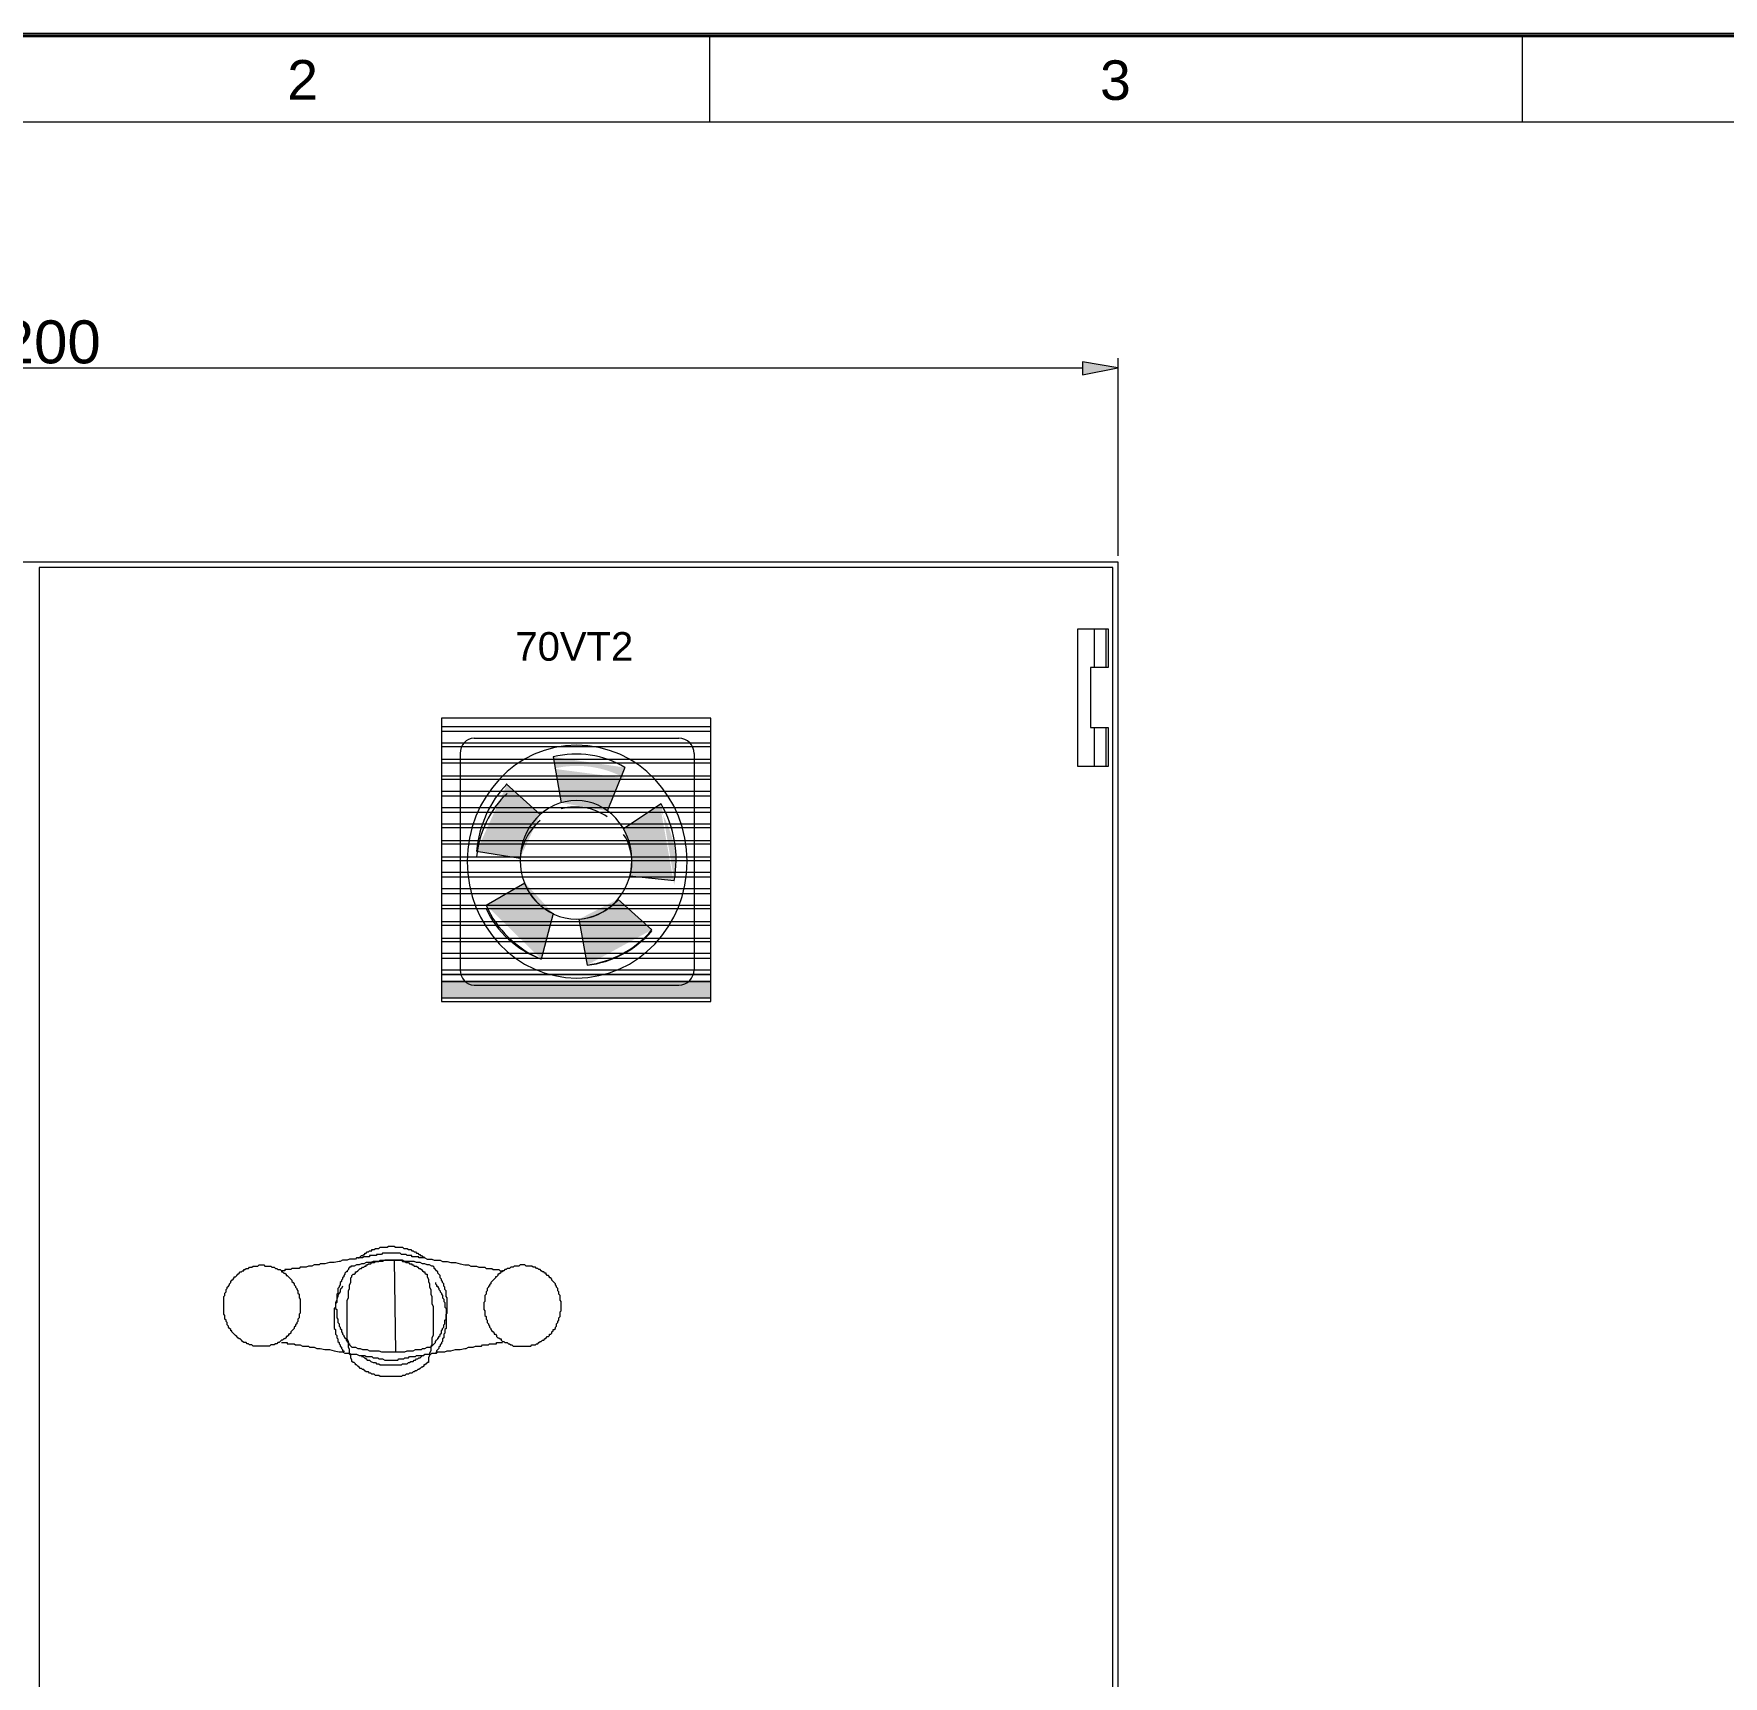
# Model space of a CAD drawing. Header units: millimetres. Extents: x 1004 to 59588, y 686 to 38112.
# Drawn here: x 26300 to 27145, y 7963 to 8784 of the extents above; entities that cross this region are included whole.
import ezdxf

# ---------------------------------------------------------------- set-up
doc = ezdxf.new("R2010")
doc.units = ezdxf.units.MM
doc.layers.add('PDF10_Geometry', color=7, linetype='Continuous')
doc.layers.add('PDF10_Text', color=7, linetype='Continuous')
doc.styles.add('PDF Arial', font='arial.ttf')

msp = doc.modelspace()

# ---------------------------------------------------------------- hatches: boundary and pattern name
at = {"layer": 'PDF10_Geometry', "transparency": 33554559}
for points in [[(26824.87, 8620.31), (26824.87, 8613.84), (26842.52, 8617.37), (26842.52, 8617.37)], [(26543.69, 8372.08), (26553.69, 8393.84), (26537.22, 8409.14), (26521.93, 8375.61)], [(26554.28, 8321.49), (26560.16, 8344.43), (26546.05, 8359.73), (26526.63, 8348.55)], [(26609.58, 8336.2), (26592.52, 8351.49), (26573.1, 8341.49), (26577.22, 8318.55)], [(26504.28, 8310.31), (26504.28, 8302.08), (26638.99, 8302.08), (26638.99, 8310.31)]]:
    msp.add_hatch(color=256, dxfattribs=at).paths.add_polyline_path(points)
h = msp.add_hatch(color=256, dxfattribs=at)
h.paths.add_polyline_path([(26596.05, 8412.08, 0.186091), (26560.16, 8416.78)], flags=0)
h.paths.add_polyline_path([(26587.22, 8395.61), (26596.05, 8417.37), (26560.16, 8422.67), (26564.28, 8399.73)], flags=0)
h = msp.add_hatch(color=256, dxfattribs=at)
h.paths.add_polyline_path([(26620.75, 8358.55, 0.180086), (26614.28, 8395.02)], flags=0)
h.paths.add_polyline_path([(26614.28, 8399.14), (26595.46, 8386.78), (26599.58, 8370.9), (26598.4, 8363.25), (26620.75, 8360.9)], flags=0)

# ---------------------------------------------------------------- linework, layer by layer
at = {"layer": 'PDF10_Geometry', "lineweight": 25}
for points in [[(29463.69, 8784.43), (25448.99, 8784.43), (25448.99, 5868.55), (29463.69, 5868.55)], [(29463.69, 8783.25), (25448.99, 8783.25)]]:
    msp.add_lwpolyline(points, close=True, dxfattribs=at)
at = {"layer": 'PDF10_Geometry', "lineweight": 13}
for points in [[(26638.4, 8783.25), (26638.4, 8740.31)], [(27044.87, 8783.25), (27044.87, 8740.31)], [(25448.99, 8740.31), (29463.69, 8740.31)]]:
    msp.add_lwpolyline(points, dxfattribs=at)
at = {"layer": 'PDF10_Geometry', "lineweight": 18}
msp.add_lwpolyline([(26842.52, 8617.37), (26824.87, 8620.31), (26824.87, 8613.84)], close=True, dxfattribs=at)
for points in [[(26842.52, 8622.08), (26842.52, 8523.25)], [(25776.64, 8617.37), (26824.87, 8617.37)], [(26480.75, 8170.9), (26481.34, 8125.02)]]:
    msp.add_lwpolyline(points, dxfattribs=at)
at = {"layer": 'PDF10_Geometry', "lineweight": 0}
for points in [[(26842.52, 6705.61), (25758.4, 6705.61), (25758.4, 8520.31), (26842.52, 8520.31)], [(26303.1, 6709.73), (26840.16, 6709.73), (26840.16, 8517.37), (26303.1, 8517.37)], [(26837.81, 8486.78), (26837.81, 8467.37), (26828.99, 8467.37), (26828.99, 8437.37), (26837.81, 8437.37), (26837.81, 8417.96), (26828.99, 8417.96), (26822.52, 8417.96), (26822.52, 8486.78), (26828.99, 8486.78)], [(26504.28, 8300.31), (26638.99, 8300.31), (26638.99, 8442.08), (26504.28, 8442.08)], [(26638.99, 8313.84), (26504.28, 8313.84)], [(26638.99, 8310.31), (26504.28, 8310.31), (26504.28, 8302.08), (26638.99, 8302.08)], [(26460.16, 8127.37), (26461.34, 8127.37), (26462.52, 8126.78), (26463.69, 8126.78), (26464.87, 8126.2), (26466.05, 8126.2), (26467.22, 8126.2), (26468.4, 8125.61), (26469.58, 8125.61), (26470.75, 8125.61), (26471.93, 8125.61), (26473.1, 8125.61), (26474.28, 8125.02), (26475.46, 8125.02), (26476.63, 8125.02), (26477.81, 8125.02), (26478.4, 8125.02), (26479.58, 8125.02), (26480.75, 8125.02), (26481.93, 8125.02), (26483.1, 8125.02), (26483.69, 8125.02), (26484.87, 8125.02), (26486.05, 8125.02), (26487.22, 8125.61), (26487.81, 8125.61), (26488.99, 8125.61), (26490.16, 8125.61), (26491.34, 8126.2), (26491.93, 8126.2), (26493.1, 8126.2), (26494.28, 8126.2), (26494.87, 8126.78), (26496.05, 8126.78), (26497.22, 8127.37), (26498.4, 8127.37), (26498.99, 8127.37), (26499.58, 8127.96), (26500.16, 8128.55), (26500.75, 8129.14), (26501.34, 8129.73), (26501.34, 8130.31), (26501.93, 8130.9), (26502.52, 8131.49), (26502.52, 8132.08), (26503.1, 8132.08), (26503.1, 8132.67), (26503.69, 8133.25), (26503.69, 8133.84), (26504.28, 8134.43), (26504.28, 8135.02), (26504.28, 8135.61), (26504.87, 8136.2), (26504.87, 8136.78), (26505.46, 8137.37), (26505.46, 8137.96), (26505.46, 8138.55), (26506.05, 8139.14), (26506.05, 8139.73), (26506.05, 8140.31), (26506.05, 8140.9), (26506.63, 8141.49), (26506.63, 8142.08), (26506.63, 8142.67), (26506.63, 8143.25), (26506.63, 8143.84), (26507.22, 8144.43), (26507.22, 8145.02), (26507.22, 8145.61), (26507.22, 8146.2), (26507.22, 8146.78), (26507.22, 8147.37), (26507.22, 8147.96), (26507.22, 8149.14), (26507.22, 8149.73), (26507.22, 8150.31), (26507.22, 8150.9), (26507.22, 8151.49), (26507.22, 8152.08), (26506.63, 8152.67), (26506.63, 8153.25), (26506.63, 8153.84), (26506.63, 8154.43), (26506.63, 8155.02), (26506.63, 8155.61), (26506.05, 8156.2), (26506.05, 8156.78), (26506.05, 8157.37), (26505.46, 8157.96), (26505.46, 8158.55), (26505.46, 8159.14), (26504.87, 8159.73), (26504.87, 8160.31), (26504.28, 8160.9), (26504.28, 8161.49), (26503.69, 8162.08), (26503.69, 8162.67), (26503.69, 8163.25), (26503.1, 8163.84), (26502.52, 8164.43), (26502.52, 8165.02), (26501.93, 8165.61), (26501.34, 8166.2), (26500.75, 8166.78), (26500.75, 8167.37), (26500.16, 8167.96), (26499.58, 8167.96), (26498.4, 8168.55), (26497.22, 8168.55), (26496.05, 8169.14), (26494.87, 8169.14), (26493.69, 8169.73), (26492.52, 8169.73), (26491.93, 8169.73), (26490.75, 8170.31), (26489.58, 8170.31), (26488.4, 8170.31), (26487.22, 8170.31), (26486.05, 8170.31), (26484.87, 8170.9), (26483.69, 8170.9), (26482.52, 8170.9), (26481.34, 8170.9), (26480.75, 8170.9), (26479.58, 8170.9), (26478.4, 8170.9), (26477.22, 8170.9), (26476.05, 8170.9), (26474.87, 8170.31), (26473.69, 8170.31), (26472.52, 8170.31), (26471.34, 8170.31), (26470.16, 8170.31), (26468.99, 8169.73), (26467.81, 8169.73), (26466.63, 8169.73), (26465.46, 8169.14), (26464.28, 8169.14), (26463.1, 8168.55), (26461.93, 8168.55), (26460.75, 8167.96), (26459.58, 8167.96), (26458.99, 8167.96), (26458.99, 8167.37), (26458.4, 8167.37), (26457.81, 8166.78), (26457.81, 8166.2), (26457.22, 8165.61), (26457.22, 8165.02), (26456.63, 8165.02), (26456.05, 8164.43), (26456.05, 8163.84), (26455.46, 8163.25), (26455.46, 8162.67), (26454.87, 8162.08), (26454.87, 8161.49), (26454.28, 8160.9), (26454.28, 8160.31), (26453.69, 8159.73), (26453.69, 8159.14), (26453.69, 8158.55), (26453.1, 8157.96), (26453.1, 8157.37), (26452.52, 8156.78), (26452.52, 8156.2), (26452.52, 8155.61), (26452.52, 8155.02), (26452.52, 8154.43), (26451.93, 8153.84), (26451.93, 8153.25), (26451.93, 8152.67), (26451.93, 8152.08), (26451.93, 8151.49), (26451.93, 8150.9), (26451.93, 8150.31), (26451.93, 8149.73), (26451.34, 8149.14), (26451.34, 8148.55), (26451.34, 8147.96), (26451.34, 8146.78), (26451.93, 8146.2), (26451.93, 8145.61), (26451.93, 8145.02), (26451.93, 8144.43), (26451.93, 8143.84), (26451.93, 8143.25), (26451.93, 8142.67), (26451.93, 8142.08), (26452.52, 8141.49), (26452.52, 8140.9), (26452.52, 8140.31), (26452.52, 8139.73), (26453.1, 8139.14), (26453.1, 8138.55), (26453.1, 8137.96), (26453.69, 8137.37), (26453.69, 8136.78), (26454.28, 8136.2), (26454.28, 8135.61), (26454.28, 8135.02), (26454.87, 8134.43), (26454.87, 8133.84), (26455.46, 8133.25), (26455.46, 8132.67), (26456.05, 8132.08), (26456.63, 8131.49), (26456.63, 8130.9), (26457.22, 8130.31), (26457.81, 8129.73), (26457.81, 8129.14), (26458.4, 8129.14), (26458.4, 8128.55), (26458.99, 8127.96), (26459.58, 8127.37)], [(26458.99, 8162.08), (26459.58, 8162.67), (26459.58, 8163.25), (26460.16, 8163.84), (26460.75, 8163.84), (26461.34, 8164.43), (26461.34, 8165.02), (26461.93, 8165.02), (26462.52, 8165.61), (26463.1, 8166.2), (26463.69, 8166.78), (26464.28, 8166.78), (26464.87, 8167.37), (26465.46, 8167.37), (26466.05, 8167.96), (26466.63, 8167.96), (26466.63, 8168.55), (26467.22, 8168.55), (26467.81, 8169.14), (26468.4, 8169.14), (26468.99, 8169.14), (26469.58, 8169.73), (26470.16, 8169.73), (26470.75, 8169.73), (26471.34, 8170.31), (26471.93, 8170.31), (26472.52, 8170.31), (26473.1, 8170.31), (26473.69, 8170.9), (26474.28, 8170.9), (26474.87, 8170.9), (26475.46, 8170.9), (26476.05, 8170.9), (26476.63, 8170.9), (26477.22, 8170.9), (26477.81, 8170.9), (26478.4, 8170.9), (26478.99, 8170.9), (26479.58, 8170.9), (26480.16, 8170.9), (26480.75, 8170.9), (26481.34, 8170.9), (26481.93, 8170.9), (26482.52, 8170.9), (26483.1, 8170.9), (26483.69, 8170.9), (26484.28, 8170.9), (26484.87, 8170.31), (26485.46, 8170.31), (26486.05, 8170.31), (26486.63, 8169.73), (26487.22, 8169.73), (26487.81, 8169.73), (26488.4, 8169.14), (26488.99, 8169.14), (26489.58, 8169.14), (26489.58, 8168.55), (26490.16, 8168.55), (26490.75, 8167.96), (26491.34, 8167.96), (26491.93, 8167.96), (26492.52, 8167.37), (26493.1, 8166.78), (26493.69, 8166.78), (26494.28, 8166.2), (26494.87, 8165.61), (26495.46, 8165.02), (26496.05, 8165.02), (26496.05, 8164.43), (26496.63, 8163.84), (26497.22, 8163.84), (26497.22, 8163.25), (26497.22, 8162.67), (26497.81, 8161.49), (26497.81, 8160.31), (26498.4, 8159.14), (26498.4, 8157.37), (26498.99, 8156.2), (26498.99, 8155.02), (26498.99, 8153.84), (26499.58, 8152.67), (26499.58, 8151.49), (26499.58, 8150.31), (26499.58, 8149.14), (26500.16, 8147.96), (26500.16, 8146.78), (26500.16, 8145.61), (26500.16, 8144.43), (26500.16, 8143.25), (26500.16, 8142.08), (26500.16, 8140.9), (26500.16, 8139.73), (26500.16, 8138.55), (26500.16, 8136.78), (26500.16, 8135.61), (26500.16, 8134.43), (26500.16, 8133.25), (26499.58, 8132.08), (26499.58, 8130.9), (26499.58, 8129.73), (26499.58, 8128.55), (26498.99, 8127.96), (26498.99, 8126.78), (26498.99, 8125.61), (26498.4, 8124.43), (26498.4, 8123.25), (26497.81, 8122.08), (26497.81, 8120.9), (26497.81, 8120.31), (26497.81, 8119.73), (26497.22, 8119.73), (26496.63, 8119.14), (26496.05, 8118.55), (26495.46, 8118.55), (26495.46, 8117.96), (26494.87, 8117.37), (26494.28, 8117.37), (26493.69, 8116.78), (26493.1, 8116.2), (26492.52, 8116.2), (26491.93, 8115.61), (26491.34, 8115.61), (26490.75, 8115.02), (26490.16, 8115.02), (26489.58, 8114.43), (26488.99, 8114.43), (26488.4, 8114.43), (26487.81, 8113.84), (26487.22, 8113.84), (26486.63, 8113.84), (26486.05, 8113.25), (26485.46, 8113.25), (26484.87, 8113.25), (26484.28, 8112.67), (26483.69, 8112.67), (26483.1, 8112.67), (26482.52, 8112.67), (26481.93, 8112.67), (26481.34, 8112.67), (26480.75, 8112.67), (26480.16, 8112.67), (26479.58, 8112.67), (26478.99, 8112.67), (26478.4, 8112.67), (26477.81, 8112.67), (26477.22, 8112.67), (26476.63, 8112.67), (26476.05, 8112.67), (26475.46, 8112.67), (26474.87, 8112.67), (26474.28, 8112.67), (26473.69, 8112.67), (26473.1, 8113.25), (26472.52, 8113.25), (26471.93, 8113.25), (26471.34, 8113.25), (26470.75, 8113.84), (26470.16, 8113.84), (26469.58, 8113.84), (26468.99, 8114.43), (26468.4, 8114.43), (26467.81, 8115.02), (26467.22, 8115.02), (26466.63, 8115.02), (26466.05, 8115.61), (26465.46, 8116.2), (26464.87, 8116.2), (26464.28, 8116.78), (26463.69, 8116.78), (26463.1, 8117.37), (26462.52, 8117.96), (26461.93, 8118.55), (26461.34, 8118.55), (26461.34, 8119.14), (26460.75, 8119.73), (26460.16, 8119.73), (26459.58, 8120.31), (26459.58, 8120.9), (26458.99, 8122.08), (26458.99, 8123.25), (26458.4, 8123.84), (26458.4, 8125.02), (26458.4, 8126.2), (26457.81, 8127.37), (26457.81, 8128.55), (26457.81, 8129.73), (26457.81, 8130.31), (26457.22, 8131.49), (26457.22, 8132.67), (26457.22, 8133.84), (26457.22, 8135.02), (26457.22, 8136.2), (26457.22, 8136.78), (26457.22, 8137.96), (26457.22, 8139.14), (26457.22, 8140.31), (26457.22, 8141.49), (26457.22, 8142.67), (26457.22, 8143.84), (26457.22, 8145.02), (26457.22, 8146.2), (26457.22, 8147.37), (26457.22, 8148.55), (26457.22, 8149.73), (26457.22, 8150.9), (26457.81, 8152.08), (26457.81, 8153.25), (26457.81, 8154.43), (26457.81, 8155.61), (26458.4, 8156.78), (26458.4, 8158.55), (26458.99, 8159.73), (26458.99, 8160.9)], [(26525.46, 8147.37), (26525.46, 8146.78), (26525.46, 8146.2), (26526.05, 8145.61), (26526.05, 8145.02), (26526.05, 8144.43), (26526.05, 8143.84), (26526.05, 8143.25), (26526.63, 8142.67), (26526.63, 8142.08), (26526.63, 8141.49), (26527.22, 8140.9), (26527.22, 8140.31), (26527.22, 8139.73), (26527.81, 8139.14), (26527.81, 8138.55), (26528.4, 8137.96), (26528.4, 8137.37), (26528.99, 8136.78), (26528.99, 8136.2), (26529.58, 8135.61), (26530.16, 8135.02), (26530.75, 8134.43), (26530.75, 8133.84), (26531.34, 8133.84), (26531.93, 8133.25), (26531.93, 8132.67), (26532.52, 8132.08), (26533.1, 8132.08), (26533.69, 8131.49), (26534.28, 8131.49), (26534.28, 8130.9), (26534.87, 8130.31), (26535.46, 8130.31), (26536.05, 8129.73), (26536.63, 8129.73), (26537.22, 8129.73), (26537.81, 8129.14), (26538.4, 8129.14), (26538.99, 8128.55), (26539.58, 8128.55), (26540.16, 8127.96), (26540.75, 8127.96), (26541.34, 8127.96), (26541.93, 8127.96), (26543.1, 8127.96), (26543.69, 8127.96), (26544.28, 8127.96), (26544.87, 8127.96), (26545.46, 8127.96), (26546.05, 8127.96), (26546.63, 8127.96), (26547.22, 8127.96), (26547.81, 8127.96), (26548.4, 8127.96), (26548.99, 8127.96), (26549.58, 8128.55), (26550.16, 8128.55), (26550.75, 8128.55), (26551.34, 8128.55), (26551.93, 8129.14), (26552.52, 8129.14), (26553.1, 8129.73), (26553.69, 8130.31), (26554.28, 8130.31), (26554.87, 8130.9), (26555.46, 8130.9), (26556.05, 8131.49), (26556.63, 8132.08), (26557.22, 8132.67), (26557.81, 8132.67), (26558.4, 8133.25), (26558.4, 8133.84), (26558.99, 8133.84), (26559.58, 8134.43), (26559.58, 8135.02), (26560.16, 8135.61), (26560.16, 8136.2), (26560.75, 8136.2), (26561.34, 8136.78), (26561.34, 8137.37), (26561.93, 8137.96), (26561.93, 8138.55), (26561.93, 8139.14), (26562.52, 8139.73), (26562.52, 8140.31), (26563.1, 8140.9), (26563.1, 8141.49), (26563.1, 8142.08), (26563.69, 8142.67), (26563.69, 8143.25), (26563.69, 8143.84), (26563.69, 8144.43), (26563.69, 8145.02), (26564.28, 8145.61), (26564.28, 8146.2), (26564.28, 8146.78), (26564.28, 8147.37), (26564.28, 8148.55), (26564.28, 8149.14), (26564.28, 8149.73), (26564.28, 8150.31), (26563.69, 8150.9), (26563.69, 8151.49), (26563.69, 8152.08), (26563.69, 8152.67), (26563.69, 8153.25), (26563.1, 8153.84), (26563.1, 8154.43), (26563.1, 8155.02), (26562.52, 8155.61), (26562.52, 8156.2), (26562.52, 8156.78), (26561.93, 8157.37), (26561.93, 8157.96), (26561.34, 8158.55), (26561.34, 8159.14), (26560.75, 8159.73), (26560.16, 8160.31), (26559.58, 8160.9), (26559.58, 8161.49), (26558.99, 8162.08), (26558.4, 8162.08), (26558.4, 8162.67), (26557.81, 8163.25), (26557.22, 8163.25), (26556.63, 8163.84), (26556.63, 8164.43), (26556.05, 8164.43), (26555.46, 8165.02), (26554.87, 8165.02), (26554.28, 8165.61), (26553.69, 8166.2), (26553.1, 8166.2), (26552.52, 8166.78), (26551.93, 8166.78), (26551.34, 8167.37), (26550.75, 8167.37), (26550.16, 8167.37), (26549.58, 8167.96), (26548.99, 8167.96), (26548.4, 8167.96), (26547.81, 8167.96), (26547.22, 8167.96), (26546.63, 8167.96), (26546.05, 8168.55), (26545.46, 8168.55), (26544.87, 8168.55), (26544.28, 8168.55), (26543.69, 8168.55), (26543.1, 8167.96), (26542.52, 8167.96), (26541.93, 8167.96), (26541.34, 8167.96), (26540.75, 8167.96), (26540.16, 8167.37), (26539.58, 8167.37), (26538.99, 8167.37), (26538.4, 8166.78), (26537.81, 8166.78), (26537.22, 8166.78), (26536.63, 8166.2), (26536.05, 8166.2), (26535.46, 8165.61), (26534.87, 8165.61), (26534.87, 8165.02), (26534.28, 8165.02), (26533.69, 8164.43), (26533.1, 8163.84), (26532.52, 8163.84), (26532.52, 8163.25), (26531.93, 8162.67), (26531.34, 8162.67), (26531.34, 8162.08), (26530.75, 8161.49), (26530.16, 8160.9), (26529.58, 8160.31), (26528.99, 8159.73), (26528.99, 8159.14), (26528.4, 8158.55), (26528.4, 8157.96), (26527.81, 8157.96), (26527.81, 8157.37), (26527.22, 8156.78), (26527.22, 8156.2), (26527.22, 8155.61), (26526.63, 8155.02), (26526.63, 8154.43), (26526.63, 8153.84), (26526.05, 8153.25), (26526.05, 8152.67), (26526.05, 8152.08), (26526.05, 8151.49), (26526.05, 8150.31), (26525.46, 8149.73), (26525.46, 8149.14), (26525.46, 8148.55), (26525.46, 8147.96)]]:
    msp.add_lwpolyline(points, close=True, dxfattribs=at)
for points in [[(25758.4, 8520.31), (26842.52, 8520.31)], [(26842.52, 8520.31), (26842.52, 6705.61)], [(26830.75, 8486.78), (26830.75, 8467.37)], [(26836.63, 8486.78), (26836.63, 8467.37)], [(26504.28, 8437.96), (26638.99, 8437.96)], [(26504.28, 8435.61), (26638.99, 8435.61)], [(26520.75, 8432.08), (26623.1, 8432.08)], [(26623.1, 8432.08), (26623.1, 8432.08)], [(26830.75, 8437.37), (26830.75, 8417.96)], [(26836.63, 8437.37), (26836.63, 8417.96)], [(26504.28, 8429.73), (26638.99, 8429.73)], [(26504.28, 8427.96), (26638.99, 8427.96)], [(26513.69, 8424.43), (26513.69, 8316.2)], [(26630.75, 8424.43), (26630.75, 8316.2)], [(26504.28, 8421.49), (26638.99, 8421.49)], [(26504.28, 8419.73), (26638.99, 8419.73)], [(26560.16, 8422.67), (26564.28, 8399.73)], [(26596.05, 8417.37), (26587.22, 8395.61)], [(26504.28, 8413.25), (26638.99, 8413.25)], [(26504.28, 8411.49), (26638.99, 8411.49)], [(26536.63, 8409.14), (26553.69, 8393.84)], [(26504.28, 8405.61), (26638.99, 8405.61)], [(26504.28, 8403.25), (26638.99, 8403.25)], [(26504.28, 8397.37), (26638.99, 8397.37)], [(26504.28, 8395.02), (26638.99, 8395.02)], [(26504.28, 8389.14), (26638.99, 8389.14)], [(26504.28, 8387.37), (26638.99, 8387.37)], [(26504.28, 8380.9), (26638.99, 8380.9)], [(26504.28, 8379.14), (26638.99, 8379.14)], [(26521.93, 8375.61), (26543.69, 8372.08)], [(26504.28, 8372.67), (26638.99, 8372.67)], [(26504.28, 8370.9), (26638.99, 8370.9)], [(26504.28, 8365.02), (26638.99, 8365.02)], [(26504.28, 8362.67), (26638.99, 8362.67)], [(26504.28, 8356.78), (26638.99, 8356.78)], [(26526.63, 8348.55), (26546.05, 8359.73)], [(26504.28, 8354.43), (26638.99, 8354.43)], [(26504.28, 8348.55), (26638.99, 8348.55)], [(26592.52, 8351.49), (26609.58, 8336.2)], [(26504.28, 8346.78), (26638.99, 8346.78)], [(26504.28, 8340.31), (26638.99, 8340.31)], [(26560.16, 8344.43), (26554.28, 8321.49)], [(26573.1, 8341.49), (26577.22, 8318.55)], [(26504.28, 8338.55), (26638.99, 8338.55)], [(26504.28, 8332.08), (26638.99, 8332.08)], [(26504.28, 8330.31), (26638.99, 8330.31)], [(26504.28, 8324.43), (26638.99, 8324.43)], [(26504.28, 8322.08), (26638.99, 8322.08)], [(26504.28, 8316.2), (26638.99, 8316.2)], [(26504.28, 8310.31), (26638.99, 8310.31)], [(26520.75, 8308.55), (26623.1, 8308.55)], [(26520.75, 8308.55), (26520.75, 8308.55)], [(26504.28, 8302.08), (26638.99, 8302.08)], [(26462.52, 8172.08), (26463.1, 8172.08), (26463.69, 8172.67), (26464.28, 8173.25), (26464.87, 8173.25), (26465.46, 8173.84), (26466.05, 8173.84), (26466.05, 8174.43), (26466.63, 8174.43), (26467.22, 8175.02), (26467.81, 8175.02), (26468.4, 8175.61), (26468.99, 8175.61), (26469.58, 8175.61), (26469.58, 8176.2), (26470.16, 8176.2), (26470.75, 8176.2), (26471.34, 8176.78), (26471.93, 8176.78), (26472.52, 8176.78), (26473.1, 8176.78), (26473.69, 8177.37), (26474.28, 8177.37), (26474.87, 8177.37), (26475.46, 8177.37), (26476.05, 8177.37), (26476.63, 8177.37), (26477.22, 8177.37), (26477.81, 8177.96), (26478.4, 8177.96), (26478.99, 8177.96), (26479.58, 8177.96), (26480.16, 8177.96), (26480.75, 8177.96), (26481.34, 8177.37), (26481.93, 8177.37), (26482.52, 8177.37), (26483.1, 8177.37), (26483.69, 8177.37), (26484.28, 8177.37), (26484.87, 8177.37), (26485.46, 8176.78), (26486.05, 8176.78), (26486.63, 8176.78), (26487.22, 8176.78), (26487.81, 8176.2), (26488.4, 8176.2), (26488.99, 8176.2), (26489.58, 8175.61), (26490.16, 8175.61), (26490.75, 8175.02), (26491.34, 8175.02), (26491.93, 8174.43), (26492.52, 8174.43), (26493.1, 8173.84), (26493.69, 8173.84), (26493.69, 8173.25), (26494.28, 8173.25), (26494.87, 8172.67), (26495.46, 8172.67), (26496.05, 8172.08), (26495.46, 8172.08), (26494.28, 8172.08), (26493.69, 8172.08), (26493.1, 8172.08), (26493.1, 8172.67), (26492.52, 8172.67), (26491.93, 8172.67), (26491.34, 8172.67), (26490.75, 8172.67), (26490.16, 8172.67), (26489.58, 8172.67), (26489.58, 8173.25), (26488.99, 8173.25), (26488.4, 8173.25), (26487.81, 8173.25), (26487.22, 8173.25), (26486.63, 8173.84), (26486.05, 8173.84), (26485.46, 8173.84), (26484.87, 8173.84), (26484.28, 8173.84), (26483.69, 8174.43), (26483.1, 8174.43), (26482.52, 8174.43), (26481.93, 8174.43), (26481.34, 8174.43), (26480.75, 8174.43), (26480.16, 8174.43), (26479.58, 8174.43), (26478.4, 8174.43), (26477.81, 8174.43), (26476.63, 8174.43), (26476.05, 8174.43), (26474.87, 8174.43), (26474.28, 8173.84), (26473.1, 8173.84), (26472.52, 8173.84), (26471.93, 8173.84), (26471.93, 8173.25), (26471.34, 8173.25), (26470.75, 8173.25), (26470.16, 8173.25), (26469.58, 8173.25), (26468.99, 8173.25), (26468.4, 8173.25), (26468.4, 8172.67), (26467.81, 8172.67), (26467.22, 8172.67), (26466.63, 8172.67), (26466.05, 8172.67), (26465.46, 8172.67), (26464.87, 8172.08), (26464.28, 8172.08), (26463.1, 8172.08), (26461.93, 8172.08), (26461.34, 8171.49), (26460.16, 8171.49), (26458.99, 8171.49), (26458.4, 8171.49), (26457.22, 8170.9), (26456.05, 8170.9), (26454.87, 8170.9), (26453.69, 8170.31), (26453.1, 8170.31), (26450.75, 8169.73), (26448.4, 8169.73), (26446.05, 8169.14), (26443.69, 8169.14), (26443.1, 8168.55), (26441.93, 8168.55), (26440.75, 8168.55), (26439.58, 8167.96), (26438.4, 8167.96), (26437.81, 8167.96), (26436.63, 8167.37), (26435.46, 8167.37), (26434.87, 8167.37), (26433.69, 8167.37), (26433.1, 8166.78), (26431.93, 8166.78), (26431.34, 8166.78), (26430.75, 8166.78), (26430.16, 8166.78), (26429.58, 8166.78), (26428.99, 8166.2), (26428.4, 8166.2), (26427.81, 8166.2), (26427.22, 8166.2), (26426.63, 8166.2), (26426.05, 8166.2), (26426.05, 8165.61), (26425.46, 8165.61), (26424.87, 8165.61), (26424.28, 8165.61), (26424.28, 8165.02), (26424.87, 8165.02), (26425.46, 8164.43), (26426.05, 8164.43), (26426.63, 8163.84), (26426.63, 8163.25), (26427.22, 8163.25), (26427.81, 8162.67), (26428.4, 8162.08), (26428.99, 8161.49), (26429.58, 8160.9), (26429.58, 8160.31), (26430.16, 8159.73), (26430.75, 8159.14), (26430.75, 8158.55), (26431.34, 8157.96), (26431.34, 8157.37), (26431.93, 8156.78), (26431.93, 8156.2), (26432.52, 8155.61), (26432.52, 8155.02), (26432.52, 8154.43), (26433.1, 8153.84), (26433.1, 8153.25), (26433.1, 8152.67), (26433.1, 8152.08), (26433.69, 8151.49), (26433.69, 8150.9), (26433.69, 8150.31), (26433.69, 8149.73), (26433.69, 8149.14), (26433.69, 8148.55), (26433.69, 8147.37), (26433.69, 8146.78), (26433.69, 8146.2), (26433.69, 8145.61), (26433.69, 8145.02), (26433.69, 8144.43), (26433.1, 8143.84), (26433.1, 8143.25), (26433.1, 8142.67), (26433.1, 8142.08), (26432.52, 8141.49), (26432.52, 8140.9), (26432.52, 8140.31), (26431.93, 8139.73), (26431.93, 8139.14), (26431.34, 8138.55), (26431.34, 8137.96), (26430.75, 8137.37), (26430.75, 8136.78), (26430.16, 8136.2), (26429.58, 8135.61), (26428.99, 8135.02), (26428.99, 8134.43), (26428.4, 8133.84), (26427.81, 8133.84), (26427.81, 8133.25), (26427.22, 8132.67), (26426.63, 8132.67), (26426.63, 8132.08), (26426.05, 8131.49), (26425.46, 8131.49), (26424.87, 8130.9), (26424.28, 8130.9), (26423.69, 8130.31), (26423.1, 8129.73), (26422.52, 8129.73), (26421.93, 8129.14), (26421.34, 8129.14), (26420.75, 8128.55), (26420.16, 8128.55), (26419.58, 8128.55), (26418.99, 8128.55), (26418.4, 8127.96), (26417.81, 8127.96), (26417.22, 8127.96), (26416.63, 8127.96), (26416.05, 8127.96), (26415.46, 8127.96), (26414.87, 8127.96), (26414.28, 8127.96), (26413.69, 8127.96), (26413.1, 8127.96), (26412.52, 8127.96), (26411.93, 8127.96), (26411.34, 8127.96), (26410.75, 8127.96), (26410.16, 8127.96), (26409.58, 8128.55), (26408.99, 8128.55), (26408.4, 8128.55), (26407.81, 8129.14), (26407.22, 8129.14), (26406.63, 8129.73), (26406.05, 8129.73), (26405.46, 8129.73), (26404.87, 8130.31), (26404.28, 8130.9), (26403.69, 8131.49), (26403.1, 8131.49), (26402.52, 8132.08), (26401.93, 8132.67), (26401.34, 8133.25), (26400.75, 8133.84), (26400.16, 8134.43), (26399.58, 8135.02), (26399.58, 8135.61), (26398.99, 8135.61), (26398.99, 8136.2), (26398.4, 8136.78), (26397.81, 8137.37), (26397.81, 8137.96), (26397.22, 8138.55), (26397.22, 8139.14), (26397.22, 8139.73), (26396.63, 8140.31), (26396.63, 8140.9), (26396.05, 8141.49), (26396.05, 8142.08), (26396.05, 8142.67), (26396.05, 8143.25), (26395.46, 8143.84), (26395.46, 8144.43), (26395.46, 8145.02), (26395.46, 8145.61), (26395.46, 8146.2), (26395.46, 8146.78), (26395.46, 8147.37), (26395.46, 8147.96), (26395.46, 8148.55), (26395.46, 8149.14), (26395.46, 8149.73), (26395.46, 8150.31), (26395.46, 8151.49), (26395.46, 8152.08), (26395.46, 8152.67), (26396.05, 8153.25), (26396.05, 8153.84), (26396.05, 8154.43), (26396.63, 8155.02), (26396.63, 8155.61), (26396.63, 8156.2), (26397.22, 8156.78), (26397.22, 8157.37), (26397.81, 8157.96), (26398.4, 8158.55), (26398.4, 8159.14), (26398.99, 8159.73), (26398.99, 8160.31), (26399.58, 8160.9), (26400.16, 8161.49), (26400.75, 8162.08), (26400.75, 8162.67), (26401.34, 8162.67), (26401.93, 8163.25), (26402.52, 8163.84), (26403.1, 8164.43), (26403.69, 8165.02), (26404.28, 8165.02), (26404.87, 8165.61), (26405.46, 8165.61), (26405.46, 8166.2), (26406.05, 8166.2), (26406.63, 8166.78), (26407.22, 8166.78), (26407.81, 8166.78), (26408.4, 8167.37), (26408.99, 8167.37), (26409.58, 8167.37), (26410.16, 8167.96), (26410.75, 8167.96), (26411.34, 8167.96), (26411.93, 8167.96), (26412.52, 8167.96), (26413.1, 8168.55), (26413.69, 8168.55), (26414.28, 8168.55), (26414.87, 8168.55), (26415.46, 8168.55), (26416.05, 8167.96), (26416.63, 8167.96), (26417.22, 8167.96), (26417.81, 8167.96), (26418.4, 8167.96), (26418.99, 8167.96), (26419.58, 8167.37), (26420.16, 8167.37), (26420.75, 8167.37), (26421.34, 8166.78), (26421.93, 8166.78), (26422.52, 8166.2), (26423.1, 8166.2), (26423.69, 8166.2), (26424.28, 8165.61)], [(26463.69, 8172.67), (26463.69, 8172.67)], [(26465.46, 8172.67), (26465.46, 8172.67)], [(26466.63, 8172.67), (26466.63, 8172.67)], [(26467.81, 8172.67), (26467.81, 8172.67)], [(26468.99, 8173.25), (26468.99, 8173.25)], [(26469.58, 8173.25), (26469.58, 8173.25)], [(26470.16, 8173.25), (26470.16, 8173.25)], [(26470.75, 8173.25), (26470.75, 8173.25)], [(26470.75, 8173.25), (26470.75, 8173.25)], [(26471.34, 8173.25), (26471.34, 8173.25)], [(26471.34, 8173.25), (26471.34, 8173.25)], [(26471.93, 8173.84), (26471.93, 8173.84)], [(26471.93, 8173.25), (26471.93, 8173.25)], [(26471.93, 8173.25), (26471.93, 8173.25)], [(26471.93, 8173.25), (26471.93, 8173.25)], [(26472.52, 8173.84), (26472.52, 8173.84)], [(26472.52, 8173.84), (26472.52, 8173.84)], [(26472.52, 8173.84), (26472.52, 8173.84)], [(26478.4, 8170.9), (26478.4, 8170.9)], [(26480.16, 8174.43), (26480.16, 8174.43)], [(26480.75, 8177.96), (26480.75, 8177.96)], [(26484.87, 8170.31), (26484.87, 8170.31)], [(26487.22, 8173.25), (26487.22, 8173.25)], [(26487.81, 8176.2), (26487.81, 8176.2)], [(26487.81, 8173.25), (26487.81, 8173.25)], [(26487.81, 8173.25), (26487.81, 8173.25)], [(26487.81, 8173.25), (26487.81, 8173.25)], [(26487.81, 8173.25), (26487.81, 8173.25)], [(26488.4, 8173.25), (26488.4, 8173.25)], [(26488.4, 8173.25), (26488.4, 8173.25)], [(26488.4, 8173.25), (26488.4, 8173.25)], [(26488.4, 8173.25), (26488.4, 8173.25)], [(26488.99, 8173.25), (26488.99, 8173.25)], [(26488.99, 8173.25), (26488.99, 8173.25)], [(26489.58, 8172.67), (26489.58, 8172.67)], [(26490.16, 8172.67), (26490.16, 8172.67)], [(26490.16, 8172.67), (26490.16, 8172.67)], [(26490.75, 8172.67), (26490.75, 8172.67)], [(26491.34, 8175.02), (26491.34, 8175.02)], [(26491.34, 8172.67), (26491.34, 8172.67)], [(26492.52, 8172.67), (26492.52, 8172.67)], [(26494.28, 8172.08), (26494.28, 8172.08)], [(26496.05, 8172.08), (26497.22, 8171.49), (26497.81, 8171.49), (26498.99, 8171.49), (26499.58, 8171.49), (26500.75, 8170.9), (26501.93, 8170.9), (26502.52, 8170.9), (26503.69, 8170.9), (26504.87, 8170.31), (26506.05, 8170.31), (26507.22, 8170.31), (26508.99, 8169.73), (26511.34, 8169.73), (26513.69, 8169.14), (26516.05, 8168.55), (26516.63, 8168.55), (26517.81, 8168.55), (26518.99, 8167.96), (26520.16, 8167.96), (26521.34, 8167.96), (26521.93, 8167.96), (26523.1, 8167.37), (26524.28, 8167.37), (26524.87, 8167.37), (26526.05, 8167.37), (26526.63, 8166.78), (26527.81, 8166.78), (26528.4, 8166.78), (26528.99, 8166.78), (26529.58, 8166.78), (26530.16, 8166.2), (26530.75, 8166.2), (26531.34, 8166.2), (26531.93, 8166.2), (26532.52, 8166.2), (26533.1, 8166.2), (26533.69, 8165.61), (26534.28, 8165.61), (26534.87, 8165.61)], [(26402.52, 8163.84), (26402.52, 8163.84)], [(26424.28, 8165.61), (26424.28, 8165.61)], [(26424.28, 8165.61), (26424.28, 8165.61)], [(26424.87, 8165.61), (26424.87, 8165.61)], [(26424.87, 8165.61), (26424.87, 8165.61)], [(26424.87, 8165.61), (26424.87, 8165.61)], [(26424.87, 8165.61), (26424.87, 8165.61)], [(26424.87, 8165.61), (26424.87, 8165.61)], [(26425.46, 8165.61), (26425.46, 8165.61)], [(26425.46, 8165.61), (26425.46, 8165.61)], [(26425.46, 8165.61), (26425.46, 8165.61)], [(26426.05, 8166.2), (26426.05, 8166.2)], [(26426.63, 8166.2), (26426.63, 8166.2)], [(26427.22, 8166.2), (26427.22, 8166.2)], [(26427.81, 8166.2), (26427.81, 8166.2)], [(26428.4, 8166.2), (26428.4, 8166.2)], [(26428.4, 8162.08), (26428.4, 8162.08)], [(26428.99, 8166.2), (26428.99, 8166.2)], [(26430.16, 8166.78), (26430.16, 8166.78)], [(26431.34, 8166.78), (26431.34, 8166.78)], [(26455.46, 8162.67), (26455.46, 8162.67)], [(26458.4, 8167.37), (26458.4, 8167.37)], [(26458.4, 8167.37), (26458.4, 8167.37)], [(26458.99, 8167.37), (26458.99, 8167.37)], [(26458.99, 8167.37), (26458.99, 8167.37)], [(26458.99, 8167.37), (26458.99, 8167.37)], [(26459.58, 8162.67), (26459.58, 8162.67)], [(26459.58, 8162.67), (26459.58, 8162.67)], [(26459.58, 8162.67), (26459.58, 8162.67)], [(26459.58, 8162.67), (26459.58, 8162.67)], [(26463.1, 8166.2), (26463.1, 8166.2)], [(26492.52, 8167.37), (26492.52, 8167.37)], [(26494.87, 8165.61), (26494.87, 8165.61)], [(26497.22, 8163.84), (26497.22, 8163.84)], [(26497.22, 8163.84), (26497.22, 8163.84)], [(26497.22, 8163.84), (26497.22, 8163.84)], [(26497.22, 8163.84), (26497.22, 8163.84)], [(26497.22, 8163.84), (26497.22, 8163.84)], [(26499.58, 8167.96), (26499.58, 8167.96)], [(26500.16, 8167.96), (26500.16, 8167.96)], [(26500.16, 8167.96), (26500.16, 8167.96)], [(26500.16, 8167.96), (26500.16, 8167.96)], [(26500.16, 8167.96), (26500.16, 8167.96)], [(26501.34, 8166.2), (26501.34, 8166.2)], [(26503.1, 8163.84), (26503.1, 8163.84)], [(26528.99, 8166.78), (26528.99, 8166.78)], [(26530.16, 8166.2), (26530.16, 8166.2)], [(26530.75, 8166.2), (26530.75, 8166.2)], [(26531.34, 8166.2), (26531.34, 8166.2)], [(26531.93, 8166.2), (26531.93, 8166.2)], [(26532.52, 8166.2), (26532.52, 8166.2)], [(26533.1, 8166.2), (26533.1, 8166.2)], [(26533.1, 8166.2), (26533.1, 8166.2)], [(26533.69, 8165.61), (26533.69, 8165.61)], [(26533.69, 8165.61), (26533.69, 8165.61)], [(26534.28, 8165.61), (26534.28, 8165.61)], [(26534.28, 8165.61), (26534.28, 8165.61)], [(26534.28, 8165.61), (26534.28, 8165.61)], [(26534.87, 8165.61), (26534.87, 8165.61)], [(26534.87, 8165.61), (26534.87, 8165.61)], [(26534.87, 8165.61), (26534.87, 8165.61)], [(26534.87, 8165.61), (26534.87, 8165.61)], [(26534.87, 8165.61), (26534.87, 8165.61)], [(26534.87, 8165.61), (26534.87, 8165.61)], [(26553.69, 8166.2), (26553.69, 8166.2)], [(26397.81, 8157.96), (26397.81, 8157.96)], [(26399.58, 8160.9), (26399.58, 8160.9)], [(26430.16, 8159.73), (26430.16, 8159.73)], [(26454.87, 8157.96), (26454.28, 8156.78), (26453.69, 8156.2), (26453.69, 8155.02), (26453.1, 8154.43), (26452.52, 8153.25), (26452.52, 8152.67), (26451.93, 8151.49), (26451.93, 8150.9), (26451.34, 8149.73), (26451.34, 8148.55), (26451.34, 8147.37), (26450.75, 8146.78), (26450.75, 8145.61), (26450.75, 8144.43), (26450.75, 8143.25), (26450.75, 8142.67), (26450.75, 8142.08), (26450.75, 8141.49), (26450.75, 8140.9), (26450.75, 8140.31), (26450.75, 8139.73), (26450.75, 8139.14), (26450.75, 8138.55), (26450.75, 8137.96), (26450.75, 8137.37), (26450.75, 8136.78), (26451.34, 8136.2), (26451.34, 8135.61), (26451.34, 8135.02), (26451.34, 8134.43), (26451.34, 8133.84), (26451.93, 8133.25), (26451.93, 8132.67), (26451.93, 8132.08), (26452.52, 8131.49), (26452.52, 8130.9), (26452.52, 8130.31), (26453.1, 8129.73), (26453.1, 8129.14), (26453.69, 8128.55), (26453.69, 8127.96), (26454.28, 8127.37), (26454.28, 8126.78), (26454.87, 8126.2), (26454.87, 8125.61), (26455.46, 8125.61), (26455.46, 8125.02)], [(26453.1, 8157.96), (26453.1, 8157.96)], [(26501.34, 8159.73), (26501.34, 8159.14), (26501.93, 8158.55), (26501.93, 8157.96), (26502.52, 8157.96), (26502.52, 8157.37), (26503.1, 8156.78), (26503.1, 8156.2), (26503.69, 8155.61), (26503.69, 8155.02), (26504.28, 8154.43), (26504.28, 8153.84), (26504.87, 8153.25), (26504.87, 8152.67), (26504.87, 8152.08), (26505.46, 8151.49), (26505.46, 8150.9), (26505.46, 8150.31), (26506.05, 8149.73), (26506.05, 8149.14), (26506.05, 8148.55), (26506.05, 8147.96), (26506.05, 8147.37), (26506.63, 8146.78), (26506.63, 8146.2), (26506.63, 8145.61), (26506.63, 8145.02), (26506.63, 8144.43), (26506.63, 8143.84), (26506.63, 8143.25), (26506.63, 8142.67), (26506.63, 8142.08), (26506.63, 8141.49), (26506.63, 8140.9), (26506.63, 8140.31), (26506.63, 8139.73), (26506.63, 8139.14), (26506.63, 8138.55), (26506.63, 8137.96), (26506.63, 8137.37), (26506.63, 8136.78), (26506.05, 8136.2), (26506.05, 8135.61), (26506.05, 8135.02), (26506.05, 8134.43), (26505.46, 8133.84), (26505.46, 8133.25), (26505.46, 8132.67), (26505.46, 8132.08), (26504.87, 8131.49), (26504.87, 8130.9), (26504.87, 8130.31), (26504.28, 8129.73), (26504.28, 8129.14), (26503.69, 8128.55), (26503.69, 8127.96), (26503.1, 8127.37), (26503.1, 8126.78), (26502.52, 8126.2), (26501.93, 8125.61), (26501.93, 8125.02), (26501.34, 8124.43)], [(26504.28, 8153.84), (26504.28, 8153.84)], [(26504.87, 8159.73), (26504.87, 8159.73)], [(26530.16, 8160.9), (26530.16, 8160.9)], [(26560.75, 8159.73), (26560.75, 8159.73)], [(26395.46, 8147.96), (26395.46, 8147.96)], [(26395.46, 8147.96), (26395.46, 8147.96)], [(26395.46, 8147.96), (26395.46, 8147.96)], [(26451.34, 8147.96), (26451.34, 8147.96)], [(26525.46, 8147.96), (26525.46, 8147.96)], [(26525.46, 8147.96), (26525.46, 8147.96)], [(26525.46, 8147.96), (26525.46, 8147.96)], [(26450.75, 8142.08), (26450.75, 8142.08)], [(26450.75, 8142.08), (26450.75, 8142.08)], [(26450.75, 8141.49), (26450.75, 8141.49)], [(26400.75, 8133.84), (26400.75, 8133.84)], [(26402.52, 8132.08), (26402.52, 8132.08)], [(26404.87, 8130.31), (26404.87, 8130.31)], [(26423.69, 8130.31), (26423.69, 8130.31)], [(26424.28, 8129.73), (26424.28, 8129.73)], [(26424.28, 8129.73), (26424.28, 8129.73)], [(26424.28, 8129.73), (26424.87, 8129.73), (26425.46, 8129.73), (26426.05, 8129.73), (26426.63, 8129.73), (26427.22, 8129.73), (26427.22, 8129.14), (26427.81, 8129.14), (26428.4, 8129.14), (26428.99, 8129.14), (26429.58, 8129.14), (26430.16, 8129.14), (26430.75, 8129.14), (26431.34, 8128.55), (26431.93, 8128.55), (26433.1, 8128.55), (26433.69, 8128.55), (26434.87, 8127.96), (26435.46, 8127.96), (26436.63, 8127.96), (26437.81, 8127.96), (26438.4, 8127.37), (26439.58, 8127.37), (26440.75, 8127.37), (26441.93, 8126.78), (26443.1, 8126.78), (26443.69, 8126.78), (26446.05, 8126.2), (26448.4, 8126.2), (26450.75, 8125.61), (26453.1, 8125.02), (26453.69, 8125.02), (26454.87, 8125.02), (26456.05, 8124.43), (26457.22, 8124.43), (26458.4, 8124.43), (26458.99, 8123.84), (26460.16, 8123.84), (26461.34, 8123.84), (26461.93, 8123.84), (26463.1, 8123.25), (26464.28, 8123.25), (26464.87, 8123.25), (26465.46, 8123.25), (26466.05, 8123.25), (26466.63, 8122.67), (26467.22, 8122.67), (26467.81, 8122.67), (26468.4, 8122.67), (26468.99, 8122.67), (26469.58, 8122.67), (26470.16, 8122.08), (26470.75, 8122.08), (26471.34, 8122.08), (26471.93, 8122.08), (26472.52, 8122.08), (26473.1, 8121.49), (26474.28, 8121.49), (26474.87, 8121.49), (26476.05, 8120.9), (26476.63, 8120.9), (26477.81, 8120.9), (26478.4, 8120.9), (26479.58, 8120.9), (26480.16, 8120.9), (26480.75, 8120.9), (26481.34, 8120.9), (26481.93, 8120.9), (26482.52, 8120.9), (26483.1, 8121.49), (26483.69, 8121.49), (26484.28, 8121.49), (26484.87, 8121.49), (26485.46, 8121.49), (26486.05, 8122.08), (26486.63, 8122.08), (26487.22, 8122.08), (26487.81, 8122.08), (26488.4, 8122.67), (26488.99, 8122.67), (26489.58, 8122.67), (26490.16, 8122.67), (26490.75, 8122.67), (26491.34, 8122.67), (26491.93, 8123.25), (26492.52, 8123.25), (26493.1, 8123.25), (26493.69, 8123.25), (26494.28, 8123.25), (26495.46, 8123.25), (26496.05, 8123.84), (26497.22, 8123.84), (26497.81, 8123.84), (26498.99, 8123.84), (26499.58, 8124.43), (26500.75, 8124.43), (26501.93, 8124.43), (26502.52, 8125.02), (26503.69, 8125.02), (26504.87, 8125.02), (26506.05, 8125.02), (26507.22, 8125.61), (26508.99, 8125.61), (26511.34, 8126.2), (26513.69, 8126.2), (26516.05, 8126.78), (26516.63, 8126.78), (26517.81, 8127.37), (26518.99, 8127.37), (26520.16, 8127.37), (26521.34, 8127.96), (26521.93, 8127.96), (26523.1, 8127.96), (26524.28, 8127.96), (26524.87, 8128.55), (26526.05, 8128.55), (26526.63, 8128.55), (26527.81, 8128.55), (26528.4, 8129.14), (26528.99, 8129.14), (26529.58, 8129.14), (26530.16, 8129.14), (26530.75, 8129.14), (26531.34, 8129.14), (26531.93, 8129.14), (26531.93, 8129.73), (26532.52, 8129.73), (26533.1, 8129.73), (26533.69, 8129.73), (26534.28, 8129.73), (26534.87, 8129.73)], [(26424.87, 8129.73), (26424.87, 8129.73)], [(26424.87, 8129.73), (26424.87, 8129.73)], [(26424.87, 8129.73), (26424.87, 8129.73)], [(26424.87, 8129.73), (26424.87, 8129.73)], [(26424.87, 8129.73), (26424.87, 8129.73)], [(26425.46, 8129.73), (26425.46, 8129.73)], [(26425.46, 8129.73), (26425.46, 8129.73)], [(26425.46, 8129.73), (26425.46, 8129.73)], [(26426.05, 8129.73), (26426.05, 8129.73)], [(26426.05, 8129.73), (26426.05, 8129.73)], [(26426.63, 8129.73), (26426.63, 8129.73)], [(26427.81, 8129.14), (26427.81, 8129.14)], [(26428.4, 8129.14), (26428.4, 8129.14)], [(26428.99, 8129.14), (26428.99, 8129.14)], [(26430.16, 8136.2), (26430.16, 8136.2)], [(26430.16, 8129.14), (26430.16, 8129.14)], [(26431.34, 8128.55), (26431.34, 8128.55)], [(26453.1, 8129.14), (26453.1, 8129.14)], [(26456.05, 8132.08), (26456.05, 8132.08)], [(26499.58, 8127.96), (26499.58, 8127.96)], [(26499.58, 8127.96), (26499.58, 8127.96)], [(26499.58, 8127.96), (26499.58, 8127.96)], [(26499.58, 8127.96), (26499.58, 8127.96)], [(26499.58, 8127.96), (26499.58, 8127.96)], [(26500.75, 8129.14), (26500.75, 8129.14)], [(26504.28, 8129.73), (26504.28, 8129.73)], [(26528.99, 8129.14), (26528.99, 8129.14)], [(26529.58, 8135.61), (26529.58, 8135.61)], [(26530.16, 8129.14), (26530.16, 8129.14)], [(26530.75, 8129.14), (26530.75, 8129.14)], [(26531.34, 8129.14), (26531.34, 8129.14)], [(26532.52, 8129.73), (26532.52, 8129.73)], [(26533.1, 8129.73), (26533.1, 8129.73)], [(26533.1, 8129.73), (26533.1, 8129.73)], [(26533.69, 8129.73), (26533.69, 8129.73)], [(26533.69, 8129.73), (26533.69, 8129.73)], [(26534.28, 8129.73), (26534.28, 8129.73)], [(26534.28, 8129.73), (26534.28, 8129.73)], [(26534.28, 8129.73), (26534.28, 8129.73)], [(26534.87, 8129.73), (26534.87, 8129.73)], [(26534.87, 8129.73), (26534.87, 8129.73)], [(26534.87, 8129.73), (26534.87, 8129.73)], [(26534.87, 8129.73), (26534.87, 8129.73)], [(26534.87, 8129.73), (26534.87, 8129.73)], [(26534.87, 8129.73), (26534.87, 8129.73)], [(26539.58, 8128.55), (26539.58, 8128.55)], [(26553.1, 8129.73), (26553.1, 8129.73)], [(26556.05, 8131.49), (26556.05, 8131.49)], [(26459.58, 8127.37), (26459.58, 8127.37)], [(26459.58, 8127.37), (26459.58, 8127.37)], [(26459.58, 8127.37), (26459.58, 8127.37)], [(26459.58, 8127.37), (26459.58, 8127.37)], [(26459.58, 8120.9), (26459.58, 8120.9)], [(26459.58, 8120.9), (26459.58, 8120.9)], [(26459.58, 8120.9), (26459.58, 8120.9)], [(26459.58, 8120.9), (26459.58, 8120.9)], [(26459.58, 8120.31), (26459.58, 8120.31)], [(26464.28, 8122.67), (26464.87, 8122.67), (26466.05, 8122.08), (26466.63, 8121.49), (26467.22, 8120.9), (26468.4, 8120.9), (26468.99, 8120.31), (26470.16, 8119.73), (26471.34, 8119.73), (26471.93, 8119.14), (26473.1, 8119.14), (26473.69, 8118.55), (26474.87, 8118.55), (26476.05, 8118.55), (26476.63, 8118.55), (26477.81, 8118.55), (26478.99, 8118.55), (26479.58, 8118.55), (26480.16, 8118.55), (26480.75, 8118.55), (26481.34, 8118.55), (26481.93, 8118.55), (26482.52, 8118.55), (26483.1, 8118.55), (26483.69, 8118.55), (26484.28, 8118.55), (26484.87, 8119.14), (26485.46, 8119.14), (26486.05, 8119.14), (26486.63, 8119.14), (26487.22, 8119.14), (26487.81, 8119.73), (26488.4, 8119.73), (26488.99, 8120.31), (26489.58, 8120.31), (26490.16, 8120.31), (26490.75, 8120.9), (26491.34, 8120.9), (26491.93, 8121.49), (26492.52, 8121.49), (26493.1, 8122.08), (26493.69, 8122.08), (26494.28, 8122.67), (26494.87, 8123.25), (26495.46, 8123.25)], [(26465.46, 8123.25), (26465.46, 8123.25)], [(26466.63, 8122.67), (26466.63, 8122.67)], [(26467.81, 8122.67), (26467.81, 8122.67)], [(26468.4, 8122.67), (26468.4, 8122.67)], [(26468.99, 8122.67), (26468.99, 8122.67)], [(26469.58, 8122.67), (26469.58, 8122.67)], [(26470.16, 8122.08), (26470.16, 8122.08)], [(26470.75, 8122.08), (26470.75, 8122.08)], [(26470.75, 8122.08), (26470.75, 8122.08)], [(26471.34, 8122.08), (26471.34, 8122.08)], [(26471.34, 8122.08), (26471.34, 8122.08)], [(26471.93, 8122.08), (26471.93, 8122.08)], [(26471.93, 8122.08), (26471.93, 8122.08)], [(26471.93, 8122.08), (26471.93, 8122.08)], [(26471.93, 8122.08), (26471.93, 8122.08)], [(26471.93, 8122.08), (26471.93, 8122.08)], [(26472.52, 8122.08), (26472.52, 8122.08)], [(26472.52, 8122.08), (26472.52, 8122.08)], [(26472.52, 8122.08), (26472.52, 8122.08)], [(26480.16, 8120.9), (26480.16, 8120.9)], [(26487.22, 8122.08), (26487.22, 8122.08)], [(26487.81, 8122.08), (26487.81, 8122.08)], [(26487.81, 8122.08), (26487.81, 8122.08)], [(26487.81, 8122.08), (26487.81, 8122.08)], [(26487.81, 8122.08), (26487.81, 8122.08)], [(26488.4, 8122.67), (26488.4, 8122.67)], [(26488.4, 8122.67), (26488.4, 8122.67)], [(26488.4, 8122.67), (26488.4, 8122.67)], [(26488.4, 8122.67), (26488.4, 8122.67)], [(26488.4, 8119.73), (26488.4, 8119.73)], [(26488.99, 8122.67), (26488.99, 8122.67)], [(26488.99, 8122.67), (26488.99, 8122.67)], [(26489.58, 8122.67), (26489.58, 8122.67)], [(26489.58, 8122.67), (26489.58, 8122.67)], [(26490.16, 8122.67), (26490.16, 8122.67)], [(26490.16, 8122.67), (26490.16, 8122.67)], [(26490.75, 8122.67), (26490.75, 8122.67)], [(26491.34, 8122.67), (26491.34, 8122.67)], [(26491.93, 8121.49), (26491.93, 8121.49)], [(26492.52, 8123.25), (26492.52, 8123.25)], [(26493.1, 8123.25), (26493.1, 8123.25)], [(26494.28, 8123.25), (26494.28, 8123.25)], [(26494.28, 8122.67), (26494.28, 8122.67)], [(26497.22, 8119.73), (26497.22, 8119.73)], [(26497.22, 8119.73), (26497.22, 8119.73)], [(26497.22, 8119.73), (26497.22, 8119.73)], [(26497.81, 8120.31), (26497.81, 8120.31)], [(26502.52, 8126.2), (26502.52, 8126.2)], [(26463.1, 8117.37), (26463.1, 8117.37)], [(26466.05, 8115.61), (26466.05, 8115.61)], [(26478.99, 8118.55), (26478.99, 8118.55)], [(26479.58, 8118.55), (26479.58, 8118.55)], [(26479.58, 8118.55), (26479.58, 8118.55)], [(26479.58, 8118.55), (26479.58, 8118.55)], [(26486.05, 8113.25), (26486.05, 8113.25)], [(26490.75, 8115.02), (26490.75, 8115.02)], [(26493.69, 8116.78), (26493.69, 8116.78)]]:
    msp.add_lwpolyline(points, dxfattribs=at)
msp.add_lwpolyline([(26598.4, 8363.25), (26620.75, 8360.9, 0.175897), (26614.28, 8399.14), (26595.46, 8386.78)], format="xyb", dxfattribs=at)
for points in [[(26520.75, 8432.08), (26516.63, 8432.08), (26513.69, 8428.55), (26513.69, 8424.43)], [(26630.75, 8424.43), (26630.75, 8428.55), (26627.22, 8432.08), (26623.1, 8432.08)], [(26571.93, 8428.55), (26541.93, 8428.55), (26517.22, 8402.67), (26517.22, 8370.31)], [(26596.05, 8417.37), (26585.46, 8423.84), (26572.52, 8425.61), (26560.16, 8422.67)], [(26627.22, 8370.31), (26627.22, 8402.67), (26602.52, 8428.55), (26571.93, 8428.55)], [(26537.22, 8409.14), (26528.4, 8400.31), (26523.1, 8388.55), (26521.93, 8375.61)], [(26537.22, 8404.43), (26528.4, 8396.2), (26523.1, 8385.02), (26521.93, 8372.67)], [(26571.93, 8400.9), (26556.05, 8400.9), (26543.69, 8387.37), (26543.69, 8370.9)], [(26587.22, 8392.67), (26580.75, 8397.37), (26572.52, 8398.55), (26564.28, 8396.78)], [(26599.58, 8370.9), (26599.58, 8387.37), (26587.22, 8400.9), (26571.93, 8400.9)], [(26553.69, 8390.9), (26547.81, 8385.61), (26543.69, 8378.55), (26543.69, 8370.31)], [(26599.58, 8369.73), (26599.58, 8374.43), (26598.4, 8379.73), (26595.46, 8383.84)], [(26517.22, 8370.31), (26517.22, 8337.96), (26541.93, 8312.08), (26571.93, 8312.08)], [(26543.69, 8370.9), (26543.69, 8355.02), (26556.05, 8341.49), (26571.93, 8341.49)], [(26571.93, 8341.49), (26587.22, 8341.49), (26599.58, 8355.02), (26599.58, 8370.9)], [(26571.93, 8312.08), (26602.52, 8312.08), (26627.22, 8337.96), (26627.22, 8370.31)], [(26598.4, 8362.08), (26598.99, 8364.43), (26599.58, 8366.78), (26599.58, 8369.73)], [(26546.05, 8359.14), (26548.4, 8352.67), (26553.69, 8347.37), (26560.16, 8344.43)], [(26526.63, 8348.55), (26531.93, 8336.2), (26541.93, 8326.78), (26554.28, 8321.49)], [(26573.1, 8341.49), (26580.75, 8342.08), (26587.22, 8345.61), (26592.52, 8350.9)], [(26526.63, 8346.78), (26531.93, 8335.02), (26541.93, 8326.2), (26554.28, 8321.49)], [(26577.22, 8318.55), (26589.58, 8320.31), (26601.34, 8326.2), (26609.58, 8336.2)], [(26577.22, 8318.55), (26589.58, 8319.73), (26601.34, 8326.2), (26609.58, 8335.61)], [(26513.69, 8316.2), (26513.69, 8312.08), (26516.63, 8308.55), (26520.75, 8308.55)], [(26623.1, 8308.55), (26627.22, 8308.55), (26630.75, 8312.08), (26630.75, 8316.2)]]:
    msp.add_open_spline(points, degree=3, dxfattribs=at)

# ---------------------------------------------------------------- texts
at = {"layer": 'PDF10_Text', "attachment_point": 7, "style": 'PDF Arial'}
for s, insert, char_height in [('2', (26427.23, 8751.49), 19.79), ('3', (26833.7, 8751.07), 19.79), ('1200', (26267.23, 8619.27), 21.475), ('70VT2', (26541.34, 8470.6), 14.316)]:
    msp.add_mtext(s, dxfattribs=dict(at, insert=insert, char_height=char_height))

doc.saveas('drawing.dxf')
